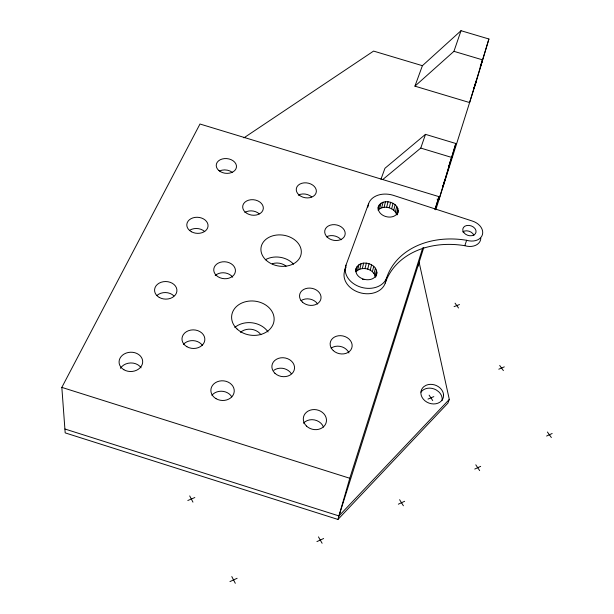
<?xml version="1.0" encoding="UTF-8"?>
<svg xmlns="http://www.w3.org/2000/svg" width="614" height="614" viewBox="0 0 614 614"><rect width="100%" height="100%" fill="white"/><g stroke="black" fill="none" stroke-linecap="round" stroke-linejoin="round"><path stroke-width="0.92" d="M397.404 214.148C402.546 202.582 380.15 196.081 377.971 208.223M376.858 272.409C375.545 284.858 353.065 280.137 356.158 268.272C361.024 257.327 381.908 265.309 375.707 276.929M378.416 206.373C376.228 216.45 393.743 221.401 397.88 212.314M480.839 238.201A13.546 10.024 18.1 0 1 464.821 245.692A80.871 62.666 19.6 0 0 385.254 283.077A21.198 16.455 13.7 0 1 359.497 292.571A21.198 16.455 13.7 0 1 344.784 270.62L345.997 265.148L368.692 203.411A20.377 15.066 14 0 1 393.098 195.252L472.166 220.986A13.623 10.031 18.1 0 1 482.435 234.609A13.623 10.031 18.1 0 1 466.632 240.281A81.324 62.781 19.6 0 0 386.697 277.666A21.313 16.486 13.7 0 1 360.809 287.16A21.313 16.486 13.7 0 1 345.997 265.148M367.84 207.11L368.692 203.411M355.529 271.004L356.158 268.272M357.233 266.369L355.959 271.833C361.462 265.563 374.026 268.74 375.354 277.106M357.632 270.275L358.914 264.818M359.804 269.17L361.093 263.713M362.321 268.587L363.626 263.13M379.406 204.639L378.07 210.188C383.213 204.815 393.528 207.171 396.368 213.879L397.803 208.353M365.023 268.571L366.343 263.114M379.644 208.775L380.987 203.226M381.701 207.785L383.052 202.236M367.717 269.109L369.052 263.652M384.095 207.271L385.454 201.73M370.234 270.168L371.585 264.718M386.666 207.279L388.04 201.737M372.399 271.687L373.757 266.246M389.245 207.801L390.634 202.259M374.056 273.552L375.43 268.118M391.655 208.798L393.052 203.265M375.108 275.655L376.489 270.221M393.735 210.211L395.147 204.685M395.339 211.945L396.767 206.419M396.989 214.961L398.187 210.364M385.254 283.077L386.697 277.666M435.219 209.359L438.972 196.649L199.98 124.02L61.837 387.388L65.184 432.885L337.953 519.444L349.78 478.268L422.754 247.849M417.942 266.269L419.124 262.278L449.302 399.407L447.89 403.145L337.953 519.444M380.949 179.273L384.963 168.267L425.479 134.351L455.818 143.499L438.895 199.703L437.084 199.159M443.239 185.95L455.818 143.499M488.913 38.997L469.595 102.561L414.934 86.16L422.401 65.69L461.014 30.7L488.913 38.997L474.937 85.883M449.862 162.871L451.152 158.803L448.642 167L449.932 162.925M64.9 428.994L338.959 515.929L423.775 247.549M435.794 209.788L476.165 81.769M434.919 209.451L438.972 196.649M464.821 245.692L466.632 240.281M382.929 179.403L420.767 148.081L425.479 134.351M414.934 86.16L453.938 51.33L461.014 30.7M344.784 270.62L346.096 267.044M338.959 515.929L449.302 399.407M243.942 137.835L373.581 51.085L422.401 65.69M229.951 581.581L237.127 578.288M316.916 541.609L323.632 538.524M398.348 504.186L404.641 501.293M474.76 469.065L480.67 466.348M546.598 436.047L552.163 433.492M187.815 500.502L194.83 497.54M427.996 399.085L433.822 396.629M498.798 369.191L504.286 366.873M454.076 306.632L459.487 304.529M453.938 51.33L482.328 59.796M420.767 148.081L451.428 157.353M61.837 387.388L349.78 478.268M455.058 303.17L458.52 308.005M499.696 365.453L503.396 370.61M547.404 432.01L551.364 437.536M429.109 395.155L432.724 400.558M475.781 464.813L479.657 470.6M399.614 499.704L403.39 505.775M318.451 536.882L322.112 543.267M189.703 495.905L192.95 502.137M231.793 576.577L235.3 583.3M420.966 392.177A11.543 9.502 20.8 0 1 436.216 389.936L438.603 391.663A11.543 9.502 20.8 0 1 442.103 400.474M462.695 231.877A6.777 5.012 18.1 0 1 473.901 235.292M219.482 171.007A10.047 7.353 6.2 0 1 232.284 172.334M120.436 368.323A11.674 9.586 -2.7 0 1 130.698 362.951A11.674 9.586 -2.7 0 1 141.09 367.824M234.771 327.462A20.83 16.985 6.5 0 1 268.065 331.967M240.504 332.343A12.679 10.338 6.5 0 1 260.904 334.691M156.961 295.472A11.06 8.757 1.4 0 1 173.854 295.848M211.891 395.278A11.566 9.786 3.6 0 1 231.793 396.905M189.933 230.135A10.522 8.013 4.2 0 1 204.692 231.578M215.215 275.548A10.753 8.442 5.2 0 1 232.698 277.19M244.902 212.436A10.254 7.721 7.2 0 1 259.277 213.879M300.975 300.676A10.722 8.542 10.5 0 1 317.599 303.976M273.844 370.28A11.252 9.387 8.9 0 1 291.289 373.696M362.429 279.301A10.484 8.197 13.7 0 1 364.217 279.6M303.462 423.176A11.528 9.916 12.1 0 1 314.445 419.922A11.528 9.916 12.1 0 1 323.486 427.068M331.138 348.153A10.983 8.995 13.1 0 1 348.952 353.004M326.372 236.835A10.238 7.805 11.6 0 1 341.123 239.79M183.409 344.385A11.305 9.248 2.3 0 1 202.397 345.352M298.32 195.083A10.016 7.445 9.9 0 1 311.674 196.894M272.278 263.759A12.088 9.433 8.6 0 1 286.086 266.146M265.317 259.768A19.855 15.503 8.6 0 1 293.576 264.212M443.577 395.04L443.308 397.534A11.589 9.525 20.7 0 1 426.891 402.132A11.589 9.525 20.7 0 1 423.982 386.544L426.277 385.208A11.589 9.525 20.7 0 1 443.577 395.04M442.425 187.984L444.851 180.079L442.425 187.984M473.908 88.385L476.149 81.102L473.908 88.385M480.263 67.064L482.543 59.65L480.263 67.064M463.846 232.606A6.808 5.019 18.1 0 0 475.359 233.734A6.808 5.019 18.1 0 0 469.042 225.407A6.808 5.019 18.1 0 0 463.846 232.606M218.737 170.431A10.154 7.368 6.3 0 0 235.945 168.842A10.154 7.368 6.3 0 0 224.402 158.604A10.154 7.368 6.3 0 0 218.737 170.431M245.316 212.237A10.369 7.752 7.3 0 0 262.823 210.441A10.369 7.752 7.3 0 0 250.865 199.742A10.369 7.752 7.3 0 0 245.316 212.237M327.607 237.48A10.354 7.836 11.6 0 0 344.83 235.569A10.354 7.836 11.6 0 0 332.412 224.716A10.354 7.836 11.6 0 0 327.607 237.48M123.859 369.72A11.812 9.647 -2.3 0 0 142.617 362.797A11.812 9.647 -2.3 0 0 126.169 353.081A11.812 9.647 -2.3 0 0 123.859 369.72M216.036 398.678A11.704 9.839 3.9 0 0 234.226 391.54A11.704 9.839 3.9 0 0 217.417 381.693A11.704 9.839 3.9 0 0 216.036 398.678M216.42 275.525A10.875 8.473 5.4 0 0 234.863 273.368A10.875 8.473 5.4 0 0 222.498 261.84A10.875 8.473 5.4 0 0 216.42 275.525M237.134 329.073A21.313 17.146 6.9 0 0 273.13 324.261A21.313 17.146 6.9 0 0 248.363 301.182A21.313 17.146 6.9 0 0 237.134 329.073M159.241 297.414A11.19 8.796 1.7 0 0 176.878 291.305A11.19 8.796 1.7 0 0 161.114 282.271A11.19 8.796 1.7 0 0 159.241 297.414M186.894 346.71A11.436 9.294 2.5 0 0 204.807 340.11A11.436 9.294 2.5 0 0 188.529 330.685A11.436 9.294 2.5 0 0 186.894 346.71M191.391 231.739A10.645 8.036 4.4 0 0 208.023 226.313A10.645 8.036 4.4 0 0 192.88 217.893A10.645 8.036 4.4 0 0 191.391 231.739M333.295 350.609A11.106 9.033 13.1 0 0 351.761 348.061A11.106 9.033 13.1 0 0 338.383 335.781A11.106 9.033 13.1 0 0 333.295 350.609M302.495 302.165A10.837 8.581 10.6 0 0 320.623 299.885A10.837 8.581 10.6 0 0 307.76 288.173A10.837 8.581 10.6 0 0 302.495 302.165M299.01 194.953A10.123 7.46 10 0 0 315.949 193.264A10.123 7.46 10 0 0 303.968 182.872A10.123 7.46 10 0 0 299.01 194.953M274.895 373.243A11.382 9.44 9 0 0 294.045 370.526A11.382 9.44 9 0 0 280.69 357.847A11.382 9.44 9 0 0 274.895 373.243M306.516 426.078A11.674 9.97 12.2 0 0 326.026 423.046A11.674 9.97 12.2 0 0 312.127 409.715A11.674 9.97 12.2 0 0 306.516 426.078M266.353 260.413A20.3 15.611 8.8 0 0 300.446 256.399A20.3 15.611 8.8 0 0 276.561 235.055A20.3 15.611 8.8 0 0 266.353 260.413"/></g></svg>
